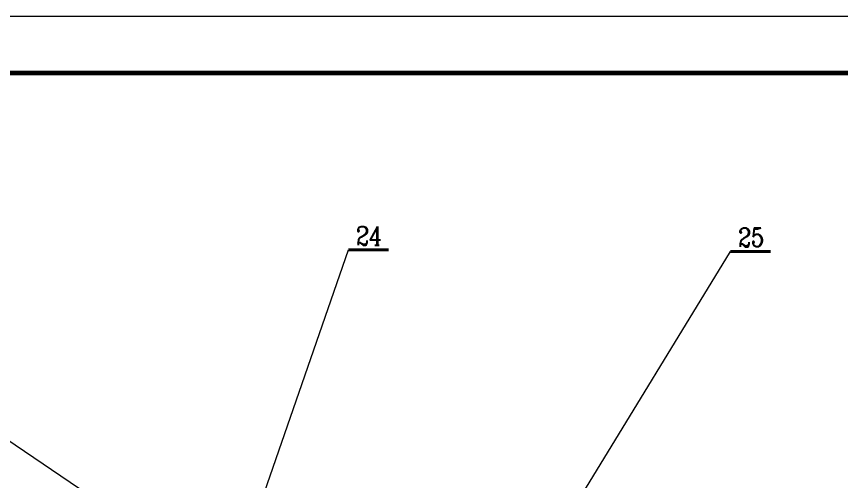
# Model space of a CAD drawing. Extents: x -6180 to 3578, y -1551 to 12127.
# Drawn here: x -4592 to -2696, y 11058 to 12127 of the extents above; entities that cross this region are included whole.
import ezdxf
from ezdxf.enums import TextEntityAlignment as Align

# ---------------------------------------------------------------- set-up
doc = ezdxf.new("R2010")
doc.units = 0
doc.header["$LTSCALE"] = 25
for name, color, linetype, lineweight in [('A 粗实线', 1, 'CONTINUOUS', 40), ('B 细实线', 7, 'CONTINUOUS', 18), ('C 文 字', 2, 'CONTINUOUS', 20)]:
    doc.layers.add(name, color=color, linetype=linetype, lineweight=lineweight)
doc.styles.add('ROMANC', font='romanc', dxfattribs={"width": 0.7, "height": 6})

msp = doc.modelspace()

# ---------------------------------------------------------------- linework, layer by layer
at = {"layer": 'A 粗实线'}
for p, q in [((-3828.874747356385, 11590.62246157128, 1.124942606433144), (-3736.804167587619, 11590.62246157128, 1.124942606433144)), ((-2950.863169501288, 11587.07566700714), (-2858.792589732522, 11587.07566700714))]:
    msp.add_line(p, q, dxfattribs=at)
at = {"layer": 'A 粗实线', "color": 5, "lineweight": 60}
msp.add_lwpolyline([(1411.937573667192, 1323.64140647991), (1411.937573667192, 11996.64140647991), (-5855.062426332808, 11996.64140647991), (-5855.062426332808, 1323.64140647991)], close=True, dxfattribs=at)
at = {"layer": 'B 细实线'}
for p, q in [((-4087.475842002212, 10844.31278387912, 2.249885212866287), (-3828.874747356385, 11590.62246157128, 1.124942606433144)), ((-3436.490348684914, 10793.23482591761), (-2950.863169501288, 11587.07566700714)), ((-4197.57244799169, 10873.93108967611, 2.249885212866288), (-4932.571999458029, 11368.98987812277))]:
    msp.add_line(p, q, dxfattribs=at)
msp.add_lwpolyline([(1541.937573667192, 1193.64140647991), (1541.937573667192, 12126.64140647991), (-6180.062426332808, 12126.64140647991), (-6180.062426332808, 1193.64140647991)], close=True, dxfattribs=at)

# ---------------------------------------------------------------- texts
at = {"layer": 'C 文 字', "style": 'ROMANC', "width": 0.8}
for s, p in [('24', (-3781.833292211977, 11623.03007684707, 1.124942606433144)), ('25', (-2903.82171435688, 11619.48328228293))]:
    msp.add_text(s, height=43.18712640000001, dxfattribs=at).set_placement(p, align=Align.MIDDLE)

doc.saveas('drawing.dxf')
